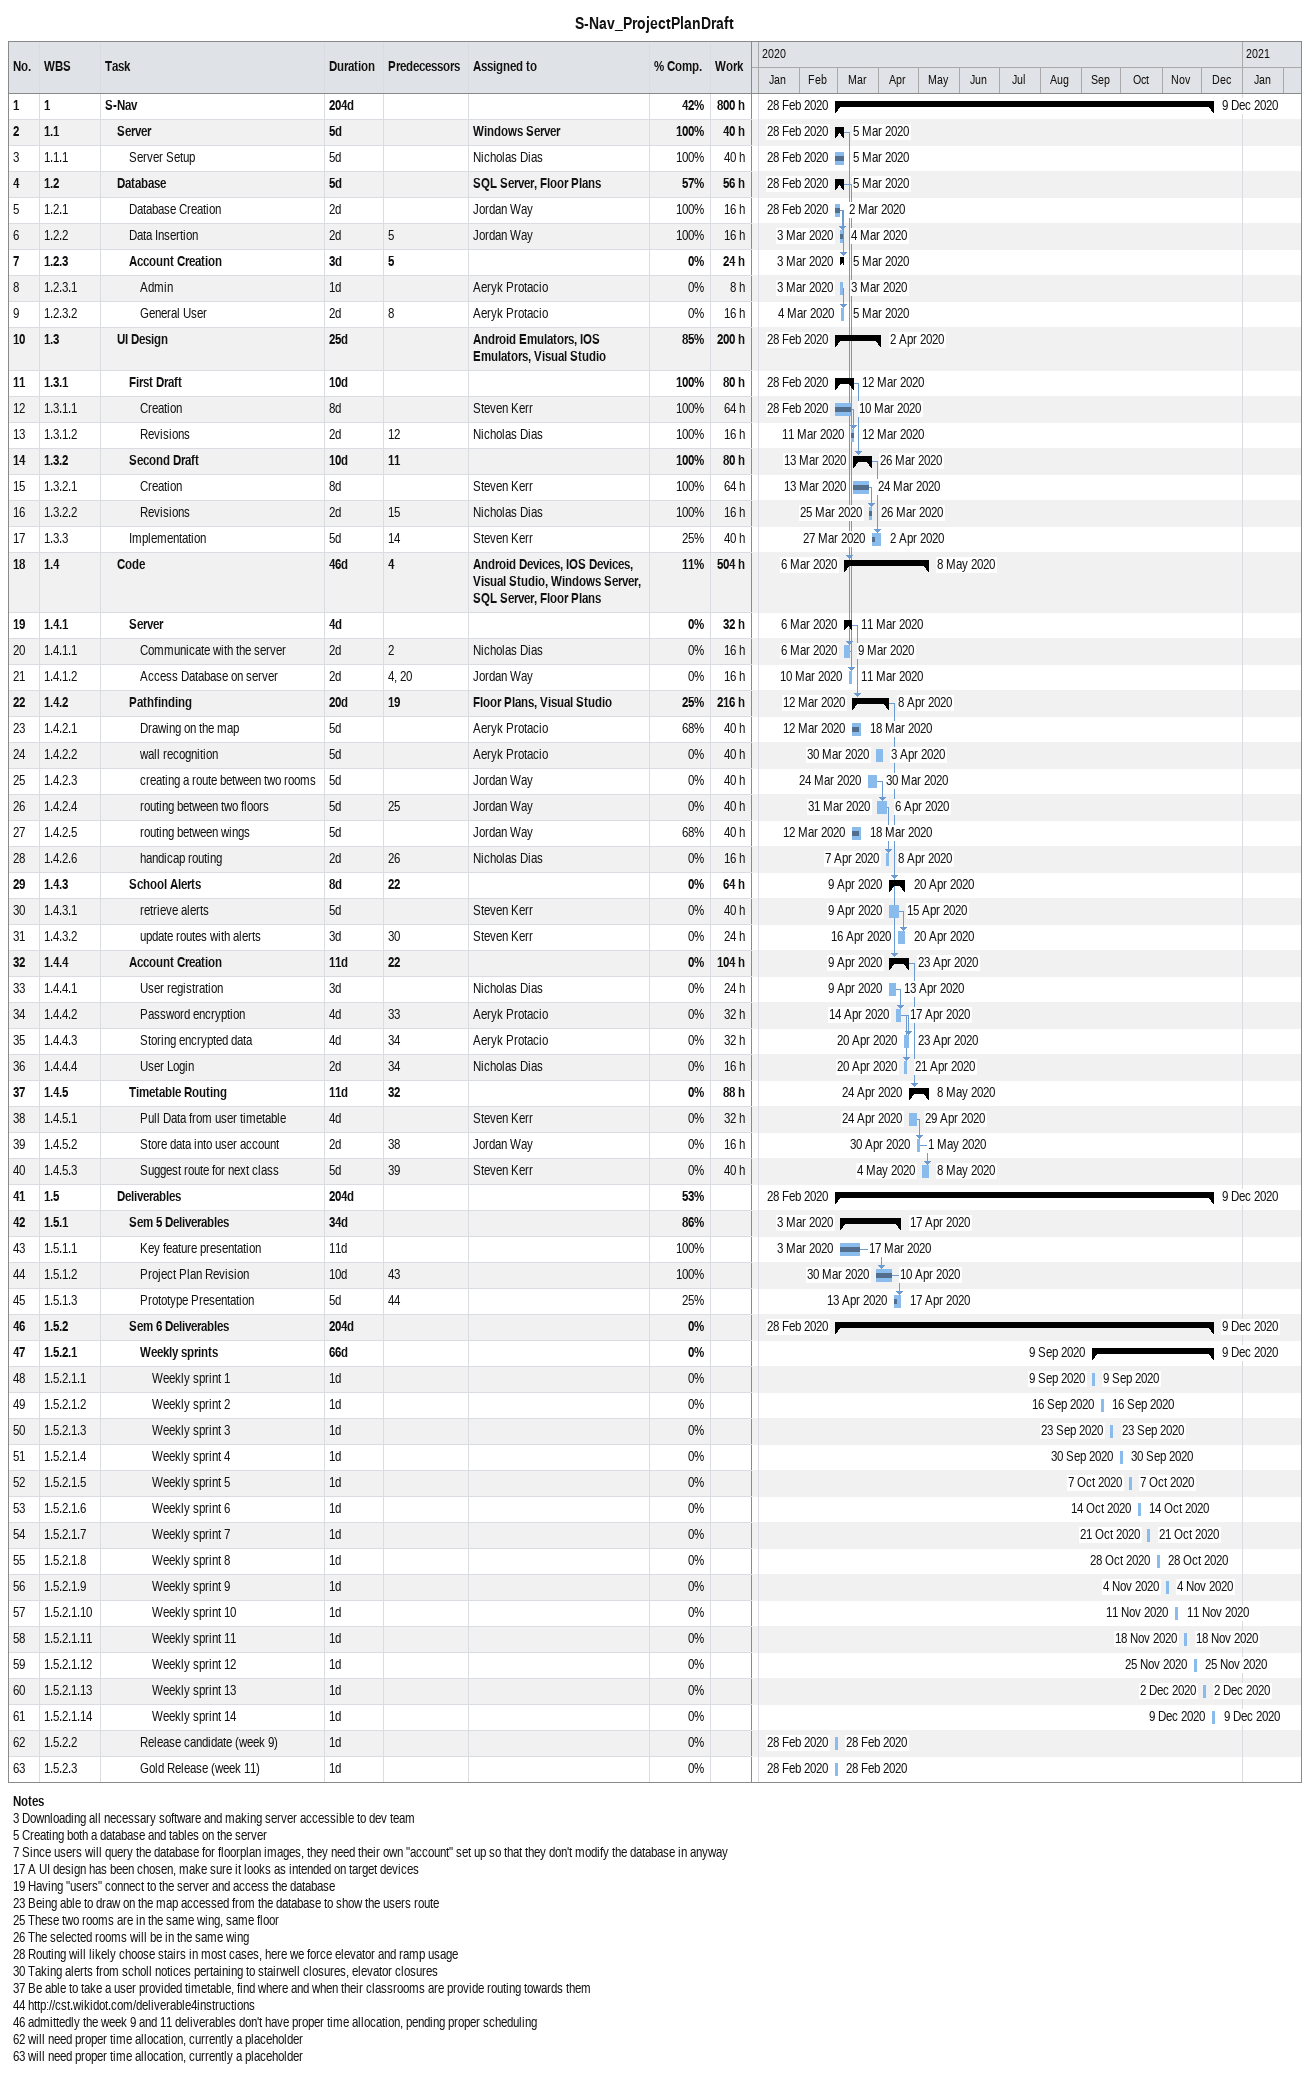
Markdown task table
S-Nav_ProjectPlanDraft

| ID | WBS | Task | Duration | Start | Finish | Predecessors | Resources | % complete | Work (h) |
|---|---|---|---|---|---|---|---|---|---|
| 1 | 1 | **S-Nav** | 204d | 2020-02-28 | 2020-12-09 |  |  | 42 | 800 |
| 2 | 1.1 | **Server** | 5d | 2020-02-28 | 2020-03-05 |  | Windows Server | 100 | 40 |
| 3 | 1.1.1 | Server Setup | 5d | 2020-02-28 | 2020-03-05 |  | Nicholas Dias | 100 | 40 |
| 4 | 1.2 | **Database** | 5d | 2020-02-28 | 2020-03-05 |  | SQL Server, Floor Plans | 57 | 56 |
| 5 | 1.2.1 | Database Creation | 2d | 2020-02-28 | 2020-03-02 |  | Jordan Way | 100 | 16 |
| 6 | 1.2.2 | Data Insertion | 2d | 2020-03-03 | 2020-03-04 | 5 | Jordan Way | 100 | 16 |
| 7 | 1.2.3 | **Account Creation** | 3d | 2020-03-03 | 2020-03-05 | 5 |  | 0 | 24 |
| 8 | 1.2.3.1 | Admin | 1d | 2020-03-03 | 2020-03-03 |  | Aeryk Protacio | 0 | 8 |
| 9 | 1.2.3.2 | General User | 2d | 2020-03-04 | 2020-03-05 | 8 | Aeryk Protacio | 0 | 16 |
| 10 | 1.3 | **UI Design** | 25d | 2020-02-28 | 2020-04-02 |  | Android Emulators, IOS Emulators, Visual Studio | 85 | 200 |
| 11 | 1.3.1 | **First Draft** | 10d | 2020-02-28 | 2020-03-12 |  |  | 100 | 80 |
| 12 | 1.3.1.1 | Creation | 8d | 2020-02-28 | 2020-03-10 |  | Steven Kerr | 100 | 64 |
| 13 | 1.3.1.2 | Revisions | 2d | 2020-03-11 | 2020-03-12 | 12 | Nicholas Dias | 100 | 16 |
| 14 | 1.3.2 | **Second Draft** | 10d | 2020-03-13 | 2020-03-26 | 11 |  | 100 | 80 |
| 15 | 1.3.2.1 | Creation | 8d | 2020-03-13 | 2020-03-24 |  | Steven Kerr | 100 | 64 |
| 16 | 1.3.2.2 | Revisions | 2d | 2020-03-25 | 2020-03-26 | 15 | Nicholas Dias | 100 | 16 |
| 17 | 1.3.3 | Implementation | 5d | 2020-03-27 | 2020-04-02 | 14 | Steven Kerr | 25 | 40 |
| 18 | 1.4 | **Code** | 46d | 2020-03-06 | 2020-05-08 | 4 | Android Devices, IOS Devices, Visual Studio, Windows Server, SQL Server, Floor Plans | 11 | 504 |
| 19 | 1.4.1 | **Server** | 4d | 2020-03-06 | 2020-03-11 |  |  | 0 | 32 |
| 20 | 1.4.1.1 | Communicate with the server | 2d | 2020-03-06 | 2020-03-09 | 2 | Nicholas Dias | 0 | 16 |
| 21 | 1.4.1.2 | Access Database on server | 2d | 2020-03-10 | 2020-03-11 | 4, 20 | Jordan Way | 0 | 16 |
| 22 | 1.4.2 | **Pathfinding** | 20d | 2020-03-12 | 2020-04-08 | 19 | Floor Plans, Visual Studio | 25 | 216 |
| 23 | 1.4.2.1 | Drawing on the map | 5d | 2020-03-12 | 2020-03-18 |  | Aeryk Protacio | 68 | 40 |
| 24 | 1.4.2.2 | wall recognition | 5d | 2020-03-30 | 2020-04-03 |  | Aeryk Protacio | 0 | 40 |
| 25 | 1.4.2.3 | creating a route between two rooms | 5d | 2020-03-24 | 2020-03-30 |  | Jordan Way | 0 | 40 |
| 26 | 1.4.2.4 | routing between two floors | 5d | 2020-03-31 | 2020-04-06 | 25 | Jordan Way | 0 | 40 |
| 27 | 1.4.2.5 | routing between wings | 5d | 2020-03-12 | 2020-03-18 |  | Jordan Way | 68 | 40 |
| 28 | 1.4.2.6 | handicap routing | 2d | 2020-04-07 | 2020-04-08 | 26 | Nicholas Dias | 0 | 16 |
| 29 | 1.4.3 | **School Alerts** | 8d | 2020-04-09 | 2020-04-20 | 22 |  | 0 | 64 |
| 30 | 1.4.3.1 | retrieve alerts | 5d | 2020-04-09 | 2020-04-15 |  | Steven Kerr | 0 | 40 |
| 31 | 1.4.3.2 | update routes with alerts | 3d | 2020-04-16 | 2020-04-20 | 30 | Steven Kerr | 0 | 24 |
| 32 | 1.4.4 | **Account Creation** | 11d | 2020-04-09 | 2020-04-23 | 22 |  | 0 | 104 |
| 33 | 1.4.4.1 | User registration | 3d | 2020-04-09 | 2020-04-13 |  | Nicholas Dias | 0 | 24 |
| 34 | 1.4.4.2 | Password encryption | 4d | 2020-04-14 | 2020-04-17 | 33 | Aeryk Protacio | 0 | 32 |
| 35 | 1.4.4.3 | Storing encrypted data | 4d | 2020-04-20 | 2020-04-23 | 34 | Aeryk Protacio | 0 | 32 |
| 36 | 1.4.4.4 | User Login | 2d | 2020-04-20 | 2020-04-21 | 34 | Nicholas Dias | 0 | 16 |
| 37 | 1.4.5 | **Timetable Routing** | 11d | 2020-04-24 | 2020-05-08 | 32 |  | 0 | 88 |
| 38 | 1.4.5.1 | Pull Data from user timetable | 4d | 2020-04-24 | 2020-04-29 |  | Steven Kerr | 0 | 32 |
| 39 | 1.4.5.2 | Store data into user account | 2d | 2020-04-30 | 2020-05-01 | 38 | Jordan Way | 0 | 16 |
| 40 | 1.4.5.3 | Suggest route for next class | 5d | 2020-05-04 | 2020-05-08 | 39 | Steven Kerr | 0 | 40 |
| 41 | 1.5 | **Deliverables** | 204d | 2020-02-28 | 2020-12-09 |  |  | 53 |  |
| 42 | 1.5.1 | **Sem 5 Deliverables** | 34d | 2020-03-03 | 2020-04-17 |  |  | 86 |  |
| 43 | 1.5.1.1 | Key feature presentation | 11d | 2020-03-03 | 2020-03-17 |  |  | 100 |  |
| 44 | 1.5.1.2 | Project Plan Revision | 10d | 2020-03-30 | 2020-04-10 | 43 |  | 100 |  |
| 45 | 1.5.1.3 | Prototype Presentation | 5d | 2020-04-13 | 2020-04-17 | 44 |  | 25 |  |
| 46 | 1.5.2 | **Sem 6 Deliverables** | 204d | 2020-02-28 | 2020-12-09 |  |  | 0 |  |
| 47 | 1.5.2.1 | **Weekly sprints** | 66d | 2020-09-09 | 2020-12-09 |  |  | 0 |  |
| 48 | 1.5.2.1.1 | Weekly sprint 1 | 1d | 2020-09-09 | 2020-09-09 |  |  | 0 |  |
| 49 | 1.5.2.1.2 | Weekly sprint 2 | 1d | 2020-09-16 | 2020-09-16 |  |  | 0 |  |
| 50 | 1.5.2.1.3 | Weekly sprint 3 | 1d | 2020-09-23 | 2020-09-23 |  |  | 0 |  |
| 51 | 1.5.2.1.4 | Weekly sprint 4 | 1d | 2020-09-30 | 2020-09-30 |  |  | 0 |  |
| 52 | 1.5.2.1.5 | Weekly sprint 5 | 1d | 2020-10-07 | 2020-10-07 |  |  | 0 |  |
| 53 | 1.5.2.1.6 | Weekly sprint 6 | 1d | 2020-10-14 | 2020-10-14 |  |  | 0 |  |
| 54 | 1.5.2.1.7 | Weekly sprint 7 | 1d | 2020-10-21 | 2020-10-21 |  |  | 0 |  |
| 55 | 1.5.2.1.8 | Weekly sprint 8 | 1d | 2020-10-28 | 2020-10-28 |  |  | 0 |  |
| 56 | 1.5.2.1.9 | Weekly sprint 9 | 1d | 2020-11-04 | 2020-11-04 |  |  | 0 |  |
| 57 | 1.5.2.1.10 | Weekly sprint 10 | 1d | 2020-11-11 | 2020-11-11 |  |  | 0 |  |
| 58 | 1.5.2.1.11 | Weekly sprint 11 | 1d | 2020-11-18 | 2020-11-18 |  |  | 0 |  |
| 59 | 1.5.2.1.12 | Weekly sprint 12 | 1d | 2020-11-25 | 2020-11-25 |  |  | 0 |  |
| 60 | 1.5.2.1.13 | Weekly sprint 13 | 1d | 2020-12-02 | 2020-12-02 |  |  | 0 |  |
| 61 | 1.5.2.1.14 | Weekly sprint 14 | 1d | 2020-12-09 | 2020-12-09 |  |  | 0 |  |
| 62 | 1.5.2.2 | Release candidate (week 9) | 1d | 2020-02-28 | 2020-02-28 |  |  | 0 |  |
| 63 | 1.5.2.3 | Gold Release (week 11) | 1d | 2020-02-28 | 2020-02-28 |  |  | 0 |  |

Notes
- 3: Downloading all necessary software and making server accessible to dev team
- 5: Creating both a database and tables on the server
- 7: Since users will query the database for floorplan images, they need their own "account" set up so that they don't modify the database in anyway
- 17: A UI design has been chosen, make sure it looks as intended on target devices
- 19: Having "users" connect to the server and access the database
- 23: Being able to draw on the map accessed from the database to show the users route
- 25: These two rooms are in the same wing, same floor
- 26: The selected rooms will be in the same wing
- 28: Routing will likely choose stairs in most cases, here we force elevator and ramp usage
- 30: Taking alerts from scholl notices pertaining to stairwell closures, elevator closures
- 37: Be able to take a user provided timetable, find where and when their classrooms are provide routing towards them
- 44: http://cst.wikidot.com/deliverable4instructions
- 46: admittedly the week 9 and 11 deliverables don't have proper time allocation, pending proper scheduling
- 62: will need proper time allocation, currently a placeholder
- 63: will need proper time allocation, currently a placeholder
